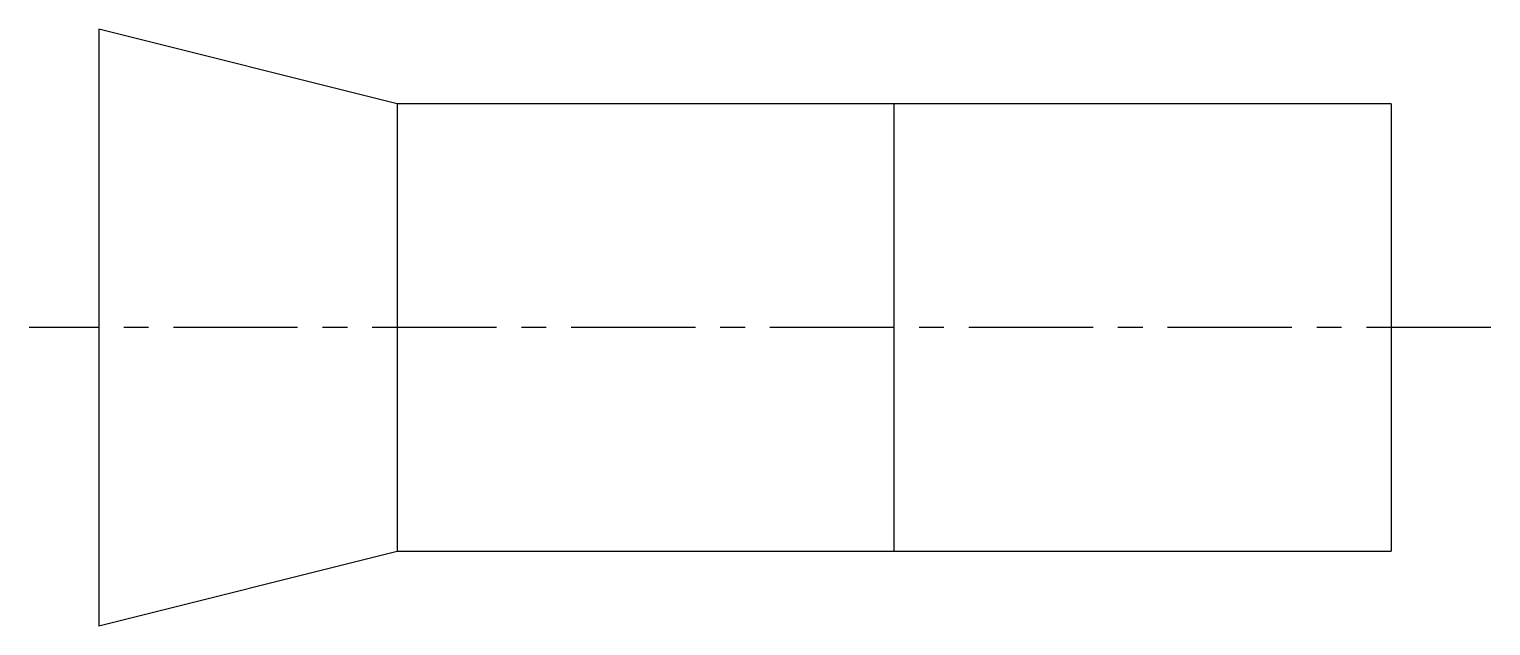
# Model space of a CAD drawing. Extents: x 0.5 to 30.8, y 0 to 32.1.
# Drawn here: x 16.09 to 30.79, y 26.07 to 32.07 of the extents above; entities outside this region: 2.
import ezdxf

# ---------------------------------------------------------------- set-up
doc = ezdxf.new("R2010")
doc.units = 0
doc.linetypes.add('CENTER', pattern=[2, 1.25, -0.25, 0.25, -0.25])
doc.layers.get('0').update_dxf_attribs({"linetype": 'CONTINUOUS'})
doc.layers.add('CENTER', color=1, linetype='CENTER')
doc.styles.get("Standard").update_dxf_attribs({"font": 'txt.shx'})

# ---------------------------------------------------------------- blocks, each defined once
blk = doc.blocks.new('*U3')
at = {"color": 7, "linetype": 'CONTINUOUS'}
blk.add_text('NPUN06', height=3, dxfattribs=at).set_placement((0, 0))
blk = doc.blocks.new('*U4')
at = {"color": 7, "linetype": 'CONTINUOUS'}
blk.add_text('NPUN 6', height=3, dxfattribs=at).set_placement((0, 5))

msp = doc.modelspace()

# ---------------------------------------------------------------- linework, layer by layer
at = {"color": 7, "linetype": 'CONTINUOUS'}
for p, q in [((19.787, 31.321), (16.787, 32.071)), ((16.787, 32.071), (16.787, 26.071)), ((29.787, 31.321), (19.787, 31.321)), ((19.787, 31.321), (19.787, 26.821)), ((24.787, 26.821), (24.787, 31.321)), ((29.787, 31.321), (29.787, 26.821)), ((16.787, 26.071), (19.787, 26.821)), ((19.787, 26.821), (29.787, 26.821))]:
    msp.add_line(p, q, dxfattribs=at)
at = {"layer": 'CENTER'}
msp.add_line((30.787, 29.071), (16.087, 29.071), dxfattribs=at)

# ---------------------------------------------------------------- block references
at = {"color": 7, "linetype": 'CONTINUOUS'}
for name in ['*U4', '*U3']:
    msp.add_blockref(name, (0, 0), dxfattribs=at)

doc.saveas('drawing.dxf')
